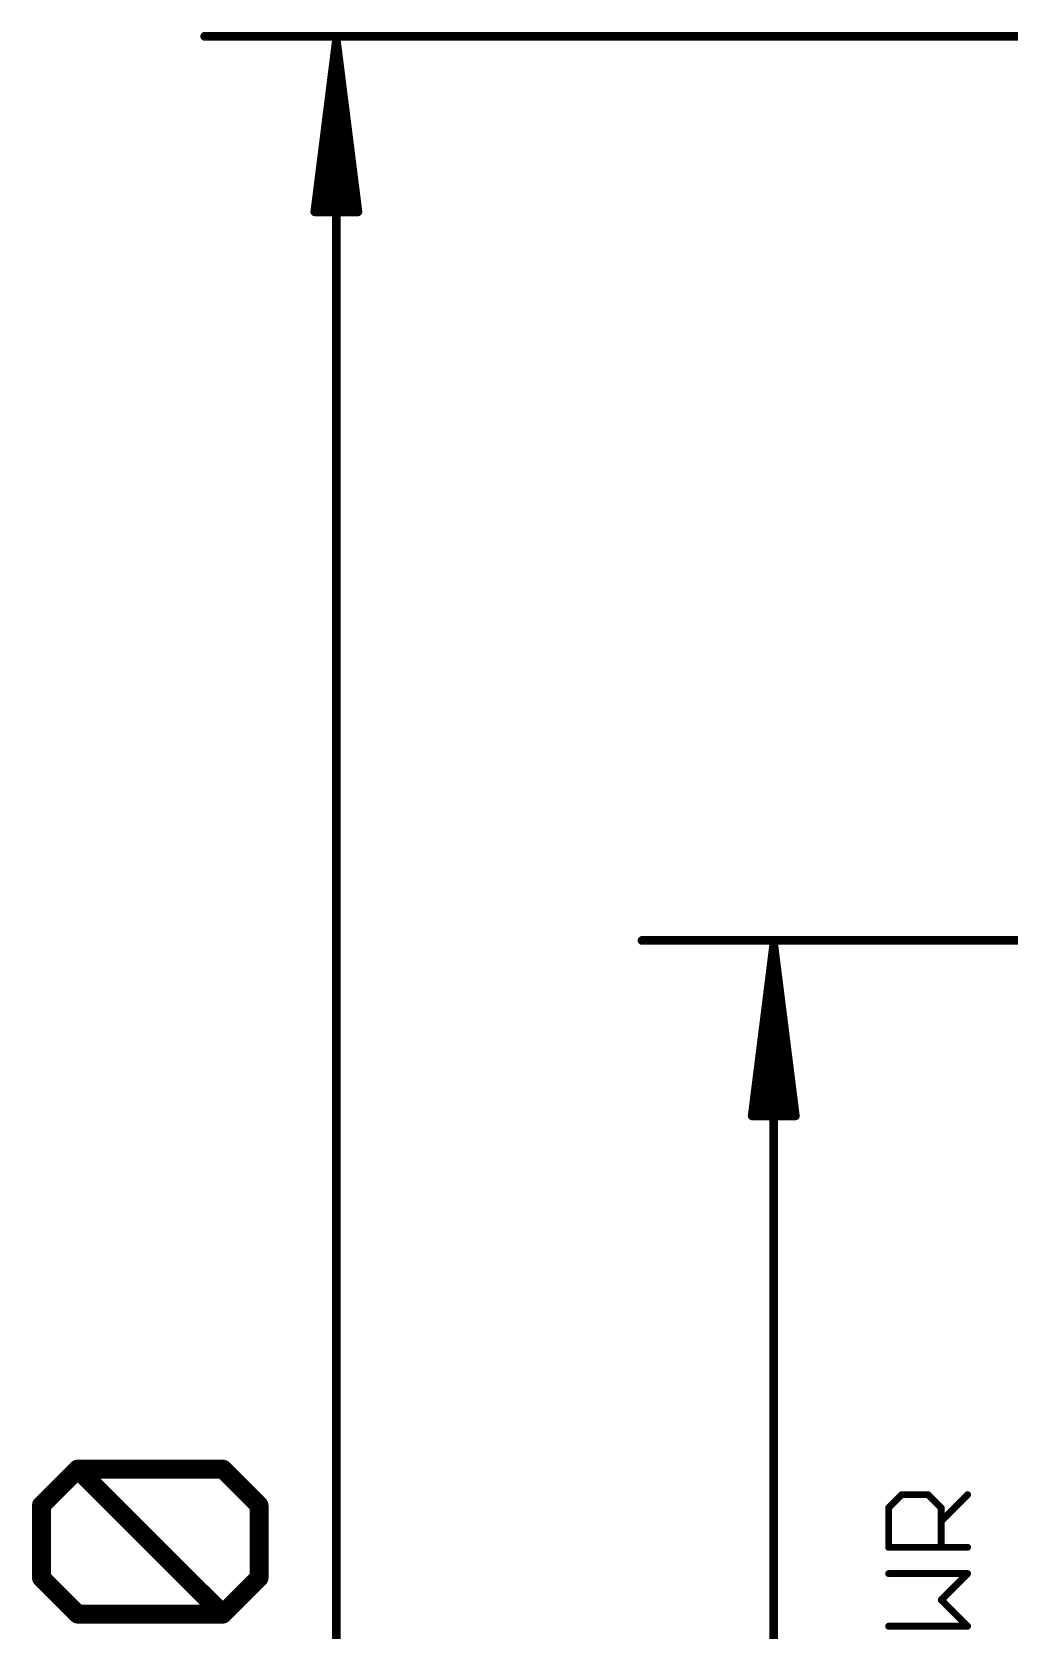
# Model space of a CAD drawing. Extents: x -15 to 76.8, y -9.1 to 59.1.
# Drawn here: x -15.05 to -0.58, y 29.79 to 53.46 of the extents above; entities that cross this region are included whole.
import ezdxf

# ---------------------------------------------------------------- set-up
doc = ezdxf.new("R2010")
doc.units = 0
doc.layers.add('21', color=40, linetype='CONTINUOUS')
doc.layers.add('47', color=253, linetype='CONTINUOUS')

msp = doc.modelspace()

# ---------------------------------------------------------------- linework, layer by layer
at = {"layer": '21', "const_width": 0.1016}
for points in [[(-2.3632, 31.5983), (-2.1683, 31.7932)], [(-2.1683, 31.7932), (-1.7785, 31.7932)], [(-1.7785, 31.7932), (-1.5836, 31.5983)], [(-1.5836, 31.4034), (-1.1938, 31.7932)], [(-2.3632, 31.0136), (-2.3632, 31.5983)], [(-1.5836, 31.5983), (-1.5836, 31.0136)], [(-1.1938, 31.0136), (-2.3632, 31.0136)], [(-1.1938, 30.6238), (-2.3632, 30.6238)], [(-1.5836, 30.234), (-1.1938, 30.6238)], [(-1.1938, 29.8442), (-1.5836, 30.234)], [(-2.3632, 29.8442), (-1.1938, 29.8442)]]:
    msp.add_lwpolyline(points, dxfattribs=at)
at = {"layer": '21', "const_width": 0.0508}
for points in [[(-2.1683, 31.8186, 1), (-2.1683, 31.7678)], [(-2.1503, 31.7752, 1), (-2.1863, 31.8111)], [(-1.7605, 31.8111, 1), (-1.7965, 31.7752)], [(-1.7785, 31.7678, 1), (-1.7785, 31.8186)], [(-1.1758, 31.7752, 1), (-1.2118, 31.8111)], [(-2.3378, 31.5983, 1), (-2.3886, 31.5983)], [(-2.3812, 31.6162, 1), (-2.3452, 31.5803)], [(-1.5582, 31.5983, 1), (-1.609, 31.5983)], [(-1.6016, 31.5803, 1), (-1.5656, 31.6162)], [(-1.6016, 31.4213, 1), (-1.5656, 31.3854)], [(-2.3632, 31.039, 1), (-2.3632, 30.9882)], [(-2.3886, 31.0136, 1), (-2.3378, 31.0136)], [(-1.609, 31.0136, 1), (-1.5582, 31.0136)], [(-1.1938, 30.9882, 1), (-1.1938, 31.039)], [(-2.3632, 30.6492, 1), (-2.3632, 30.5984)], [(-1.1758, 30.6058, 1), (-1.2118, 30.6417)], [(-1.1938, 30.5984, 1), (-1.1938, 30.6492)], [(-1.5656, 30.2519, 1), (-1.6016, 30.216)], [(-1.6016, 30.2519, 1), (-1.5656, 30.216)], [(-2.3632, 29.8696, 1), (-2.3632, 29.8188)], [(-1.2118, 29.8262, 1), (-1.1758, 29.8621)], [(-1.1938, 29.8188, 1), (-1.1938, 29.8696)]]:
    msp.add_lwpolyline(points, format="xyb", dxfattribs=at)
at = {"layer": '47'}
for points, const_width in [([(0, 53.4), (-12.491, 53.4)], 0.13), ([(-10.541, 53.335), (-10.8602, 50.8)], 0.13), ([(-10.541, 53.335), (-10.801, 50.8)], 0.13), ([(-10.541, 53.335), (-10.671, 50.8)], 0.13), ([(-10.541, 0.065), (-10.541, 53.335)], 0.13), ([(-10.2218, 50.8), (-10.541, 53.335)], 0.13), ([(-10.411, 50.8), (-10.541, 53.335)], 0.13), ([(-10.281, 50.8), (-10.541, 53.335)], 0.13), ([(-10.8602, 50.8), (-10.2218, 50.8)], 0.13), ([(0, 40.005), (-6.014, 40.005)], 0.13), ([(-4.064, 39.94), (-4.3832, 37.405)], 0.13), ([(-4.064, 39.94), (-4.324, 37.405)], 0.13), ([(-4.064, 39.94), (-4.194, 37.405)], 0.13), ([(-4.064, 39.94), (-4.064, 0.065)], 0.13), ([(-3.7448, 37.405), (-4.064, 39.94)], 0.13), ([(-3.934, 37.405), (-4.064, 39.94)], 0.13), ([(-3.804, 37.405), (-4.064, 39.94)], 0.13), ([(-4.3832, 37.405), (-3.7448, 37.405)], 0.13), ([(-14.9091, 31.6347), (-14.3718, 32.172)], 0.2794), ([(-14.3718, 32.172), (-12.2229, 32.172)], 0.2794), ([(-12.2229, 30.0231), (-14.3718, 32.172)], 0.2794), ([(-12.2229, 32.172), (-11.6857, 31.6347)], 0.2794), ([(-14.9091, 30.5603), (-14.9091, 31.6347)], 0.2794), ([(-11.6857, 31.6347), (-11.6857, 30.5603)], 0.2794), ([(-14.3718, 30.0231), (-14.9091, 30.5603)], 0.2794), ([(-11.6857, 30.5603), (-12.2229, 30.0231)], 0.2794), ([(-12.2229, 30.0231), (-14.3718, 30.0231)], 0.2794)]:
    msp.add_lwpolyline(points, dxfattribs=dict(at, const_width=const_width))
for points, const_width in [([(-12.491, 53.4325, 1), (-12.491, 53.3675)], 0.065), ([(-10.5085, 53.335, 1), (-10.5735, 53.335)], 0.065), ([(-10.5088, 53.3391, 1), (-10.5732, 53.3309)], 0.065), ([(-10.5085, 53.3333, 1), (-10.5735, 53.3367)], 0.065), ([(-10.5085, 53.3367, 1), (-10.5735, 53.3333)], 0.065), ([(-10.5087, 53.3383, 1), (-10.5733, 53.3317)], 0.065), ([(-10.5087, 53.3317, 1), (-10.5733, 53.3383)], 0.065), ([(-10.5088, 53.3309, 1), (-10.5732, 53.3391)], 0.065), ([(-10.8925, 50.8041, 1), (-10.828, 50.7959)], 0.065), ([(-10.8602, 50.8325, 1), (-10.8602, 50.7675)], 0.065), ([(-10.8333, 50.8033, 1), (-10.7687, 50.7967)], 0.065), ([(-10.7035, 50.8017, 1), (-10.6385, 50.7983)], 0.065), ([(-10.4435, 50.7983, 1), (-10.3785, 50.8017)], 0.065), ([(-10.3133, 50.7967, 1), (-10.2487, 50.8033)], 0.065), ([(-10.254, 50.7959, 1), (-10.1895, 50.8041)], 0.065), ([(-10.2218, 50.7675, 1), (-10.2218, 50.8325)], 0.065), ([(-6.014, 40.0375, 1), (-6.014, 39.9725)], 0.065), ([(-4.0315, 39.94, 1), (-4.0965, 39.94)], 0.065), ([(-4.0318, 39.9441, 1), (-4.0962, 39.9359)], 0.065), ([(-4.0315, 39.9383, 1), (-4.0965, 39.9417)], 0.065), ([(-4.0315, 39.9417, 1), (-4.0965, 39.9383)], 0.065), ([(-4.0317, 39.9433, 1), (-4.0963, 39.9367)], 0.065), ([(-4.0317, 39.9367, 1), (-4.0963, 39.9433)], 0.065), ([(-4.0318, 39.9359, 1), (-4.0962, 39.9441)], 0.065), ([(-4.4155, 37.4091, 1), (-4.351, 37.4009)], 0.065), ([(-4.3832, 37.4375, 1), (-4.3832, 37.3725)], 0.065), ([(-4.3563, 37.4083, 1), (-4.2917, 37.4017)], 0.065), ([(-4.2265, 37.4067, 1), (-4.1615, 37.4033)], 0.065), ([(-3.9665, 37.4033, 1), (-3.9015, 37.4067)], 0.065), ([(-3.8363, 37.4017, 1), (-3.7717, 37.4083)], 0.065), ([(-3.777, 37.4009, 1), (-3.7125, 37.4091)], 0.065), ([(-3.7448, 37.3725, 1), (-3.7448, 37.4375)], 0.065), ([(-14.3718, 32.2418, 1), (-14.3718, 32.1021)], 0.1397), ([(-14.3224, 32.2214, 1), (-14.4212, 32.1226)], 0.1397), ([(-14.3224, 32.1226, 1), (-14.4212, 32.2214)], 0.1397), ([(-12.1735, 32.2214, 1), (-12.2723, 32.1226)], 0.1397), ([(-12.2229, 32.1021, 1), (-12.2229, 32.2418)], 0.1397), ([(-14.8392, 31.6347, 1), (-14.9789, 31.6347)], 0.1397), ([(-14.9584, 31.6841, 1), (-14.8597, 31.5853)], 0.1397), ([(-11.6159, 31.6347, 1), (-11.7556, 31.6347)], 0.1397), ([(-11.7351, 31.5853, 1), (-11.6363, 31.6841)], 0.1397), ([(-14.9789, 30.5603, 1), (-14.8392, 30.5603)], 0.1397), ([(-14.8597, 30.6097, 1), (-14.9584, 30.5109)], 0.1397), ([(-11.7556, 30.5603, 1), (-11.6159, 30.5603)], 0.1397), ([(-11.6363, 30.5109, 1), (-11.7351, 30.6097)], 0.1397), ([(-14.3718, 30.0929, 1), (-14.3718, 29.9532)], 0.1397), ([(-14.4212, 29.9737, 1), (-14.3224, 30.0724)], 0.1397), ([(-12.2723, 30.0724, 1), (-12.1735, 29.9737)], 0.1397), ([(-12.2723, 29.9737, 1), (-12.1735, 30.0724)], 0.1397), ([(-12.2229, 29.9532, 1), (-12.2229, 30.0929)], 0.1397)]:
    msp.add_lwpolyline(points, format="xyb", dxfattribs=dict(at, const_width=const_width))

doc.saveas('drawing.dxf')
